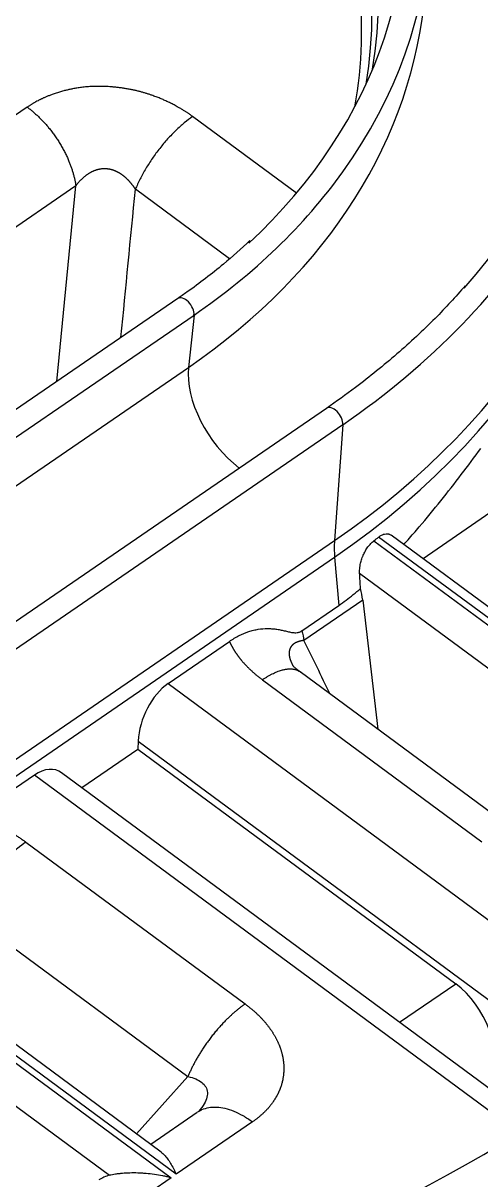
# Model space of a CAD drawing. Header units: millimetres. Extents: x -1286 to 291, y 5350 to 5880.
# Drawn here: x 161.9 to 180.33, y 5628.57 to 5675.17 of the extents above; entities that cross this region are included whole.
import ezdxf

# ---------------------------------------------------------------- set-up
doc = ezdxf.new("R2010")
doc.units = ezdxf.units.MM
doc.layers.add('粗实线层', color=7, linetype='Continuous', lineweight=35)

msp = doc.modelspace()

# ---------------------------------------------------------------- linework, layer by layer
at = {"layer": '粗实线层', "lineweight": 25}
for p, q in [((162.062, 5671.789), (153.966, 5666.232)), ((172.902, 5668.323), (168.724, 5671.409)), ((164.02, 5668.619), (155.924, 5663.061)), ((163.254, 5660.735), (164.02, 5668.619)), ((170.209, 5665.682), (166.418, 5668.482)), ((168.121, 5664.076), (149.249, 5651.121)), ((149.906, 5650.456), (168.778, 5663.41)), ((168.778, 5663.41), (168.557, 5661.303)), ((149.686, 5648.348), (168.557, 5661.303)), ((174.107, 5659.652), (155.235, 5646.698)), ((174.77, 5658.994), (155.898, 5646.039)), ((174.77, 5658.994), (174.434, 5654.323)), ((181.297, 5655.857), (178, 5653.593)), ((189.704, 5644.948), (176.719, 5654.539)), ((155.563, 5641.368), (174.434, 5654.323)), ((176.02, 5654.317), (190.096, 5643.919)), ((190.299, 5644.058), (176.21, 5654.465)), ((155.57, 5640.702), (174.441, 5653.657)), ((174.441, 5653.657), (174.609, 5651.71)), ((175.447, 5653.009), (187.62, 5644.018)), ((173.122, 5650.689), (174.609, 5651.71)), ((175.57, 5651.925), (173.201, 5650.299)), ((175.57, 5651.925), (176.175, 5646.727)), ((167.736, 5648.566), (170.204, 5650.261)), ((181.879, 5642.513), (173.048, 5649.037)), ((167.736, 5648.566), (187.257, 5634.146)), ((171.532, 5648.715), (180.364, 5642.192)), ((166.529, 5646.245), (166.514, 5645.92)), ((166.529, 5646.245), (185.863, 5631.963)), ((164.255, 5644.37), (166.514, 5645.92)), ((166.514, 5645.92), (179.315, 5636.464)), ((162.355, 5644.873), (159.887, 5643.178)), ((181.877, 5630.452), (162.355, 5644.873)), ((182.898, 5630.599), (163.444, 5644.969)), ((162.007, 5642.176), (170.838, 5635.653)), ((168.057, 5628.79), (153.981, 5639.188)), ((167.462, 5629.68), (154.551, 5639.217)), ((159.701, 5639.249), (168.533, 5632.725)), ((153.766, 5639.058), (167.855, 5628.651)), ((153.113, 5637.809), (165.378, 5628.749)), ((177.057, 5634.913), (179.315, 5636.464)), ((166.466, 5630.416), (168.533, 5632.725)), ((168.912, 5631.284), (167.035, 5629.996)), ((171.128, 5630.898), (168.057, 5628.79)), ((167.855, 5628.651), (163.032, 5625.34))]:
    msp.add_line(p, q, dxfattribs=at)
for centre, major_axis, ratio, start_param, end_param in [((118.501, 5677.009), (100.383, -17.515), 0.699163, 5.912318, 8.305403), ((118.501, 5677.009), (100.021, -17.452), 0.699163, 5.913241, 8.303431), ((118.501, 5677.009), (-100.383, 17.515), 0.699163, 6.161367, 8.554451), ((118.501, 5677.009), (100.021, -17.452), 0.699163, 3.021746, 5.411936), ((141.644, 5681.183), (-42.961, 7.496), 0.699163, 3.113923, 4.091792), ((141.311, 5679.27), (34.644, -6.045), 0.699163, 0.003697, 0.9502), ((141.199, 5678.632), (34.49, -6.018), 0.699163, 0.004261, 0.9502), ((141.995, 5683.194), (-36.067, 6.293), 0.699163, 2.816698, 3.63447), ((141.995, 5683.191), (43.137, -7.527), 0.699163, 5.882427, 6.592893), ((141.996, 5683.2), (-35.076, 6.12), 0.699163, 2.654072, 3.422437), ((141.068, 5677.878), (34.208, -5.969), 0.699163, 6.278898, 6.70115), ((141.644, 5681.183), (-36.242, 6.324), 0.699163, 2.520996, 3.202648), ((141.134, 5678.26), (-44.853, 7.826), 0.699163, 2.520996, 3.289434), ((141.237, 5678.845), (-44.706, 7.8), 0.699163, 2.520996, 3.233475), ((141.995, 5683.194), (-36.067, 6.293), 0.699163, 2.520996, 2.816698), ((141.997, 5683.203), (44.134, -7.701), 0.699163, 5.662589, 6.017343), ((168.406, 5663.66), (0.285, -0.415), 0.581644, 0.598788, 3.141548), ((171.078, 5659.61), (1.934, -2.817), 0.581644, 3.74038, 5.226105), ((118.436, 5676.636), (-100.877, 17.602), 0.699163, 0.472789, 2.271266), ((174.394, 5659.234), (-0.287, 0.419), 0.581644, 3.771622, 6.283148), ((117.572, 5671.681), (-100.514, 17.538), 0.699163, 0.473596, 2.412968), ((178.152, 5651.95), (-2.844, 4.143), 0.581644, 0.63003, 0.798284), ((141.068, 5677.878), (-44.996, 7.851), 0.699163, 2.572722, 2.579341), ((173.192, 5652.814), (1.759, -2.693), 0.605858, 0.881996, 1.049332), ((167.883, 5646.86), (-0.798, -1.885), 0.58136, 3.879857, 5.276121), ((162.502, 5643.166), (-0.798, -1.885), 0.58136, 3.002982, 3.879857), ((123.545, 5677.375), (-82.27, 14.355), 0.699163, 0.998253, 2.472942), ((178.588, 5634.095), (1.341, -2.718), 0.69755, 0.636757, 2.207553), ((123.443, 5676.79), (-83.245, 14.525), 0.699163, 0.998253, 2.472942), ((166.733, 5625.888), (1.759, -2.693), 0.605858, 2.918808, 3.155489)]:
    msp.add_ellipse(centre, major_axis=major_axis, ratio=ratio, start_param=start_param, end_param=end_param, dxfattribs=at)
for points, degree, knots in [([(168.724, 5671.409), (168.715, 5671.416), (168.695, 5671.431), (168.665, 5671.453), (168.632, 5671.476), (168.597, 5671.501), (168.559, 5671.527), (168.519, 5671.555), (168.476, 5671.583), (168.43, 5671.613), (168.382, 5671.644), (168.31, 5671.689), (168.218, 5671.744), (168.112, 5671.804), (168.02, 5671.854), (167.939, 5671.896), (167.866, 5671.934), (167.794, 5671.97), (167.72, 5672.005), (167.645, 5672.04), (167.569, 5672.075), (167.491, 5672.109), (167.412, 5672.142), (167.331, 5672.174), (167.249, 5672.206), (167.165, 5672.237), (167.071, 5672.27), (166.966, 5672.306), (166.849, 5672.343), (166.729, 5672.379), (166.605, 5672.413), (166.478, 5672.445), (166.347, 5672.476), (166.204, 5672.505), (166.053, 5672.533), (165.896, 5672.558), (165.745, 5672.578), (165.6, 5672.593), (165.461, 5672.605), (165.347, 5672.613), (165.254, 5672.617), (165.177, 5672.621), (165.094, 5672.624), (165.004, 5672.626), (164.909, 5672.626), (164.807, 5672.625), (164.699, 5672.622), (164.585, 5672.616), (164.436, 5672.606), (164.26, 5672.587), (164.067, 5672.559), (163.896, 5672.528), (163.745, 5672.496), (163.625, 5672.468), (163.528, 5672.444), (163.447, 5672.422), (163.362, 5672.398), (163.274, 5672.371), (163.164, 5672.335), (163.041, 5672.29), (162.913, 5672.24), (162.817, 5672.2), (162.747, 5672.169), (162.7, 5672.147), (162.66, 5672.128), (162.626, 5672.112), (162.592, 5672.096), (162.55, 5672.075), (162.489, 5672.044), (162.431, 5672.014), (162.381, 5671.986), (162.346, 5671.966), (162.309, 5671.945), (162.271, 5671.923), (162.231, 5671.899), (162.191, 5671.874), (162.149, 5671.847), (162.106, 5671.819), (162.077, 5671.799), (162.062, 5671.789)], 3, [0, 0, 0, 0, 0.005135, 0.010651, 0.016547, 0.022825, 0.029484, 0.036526, 0.043951, 0.051759, 0.059952, 0.068529, 0.088308, 0.10555, 0.120248, 0.1324, 0.143498, 0.154703, 0.166018, 0.177441, 0.188976, 0.200623, 0.212383, 0.224256, 0.236242, 0.24834, 0.260547, 0.276693, 0.293196, 0.310057, 0.327276, 0.344856, 0.362799, 0.381103, 0.403086, 0.424251, 0.444591, 0.464105, 0.482791, 0.500651, 0.51011, 0.520439, 0.531641, 0.543714, 0.55666, 0.570477, 0.585165, 0.60072, 0.61714, 0.646967, 0.674194, 0.698828, 0.720872, 0.740333, 0.751799, 0.763989, 0.7769, 0.79053, 0.804879, 0.828211, 0.848946, 0.867093, 0.876072, 0.884007, 0.890898, 0.896748, 0.901556, 0.908321, 0.91894, 0.933404, 0.939472, 0.945875, 0.95261, 0.959679, 0.96708, 0.974813, 0.982878, 0.991274, 1, 1, 1, 1]), ([(168.724, 5671.409), (168.613, 5671.333), (168.5, 5671.247), (168.273, 5671.06), (168.16, 5670.959), (167.935, 5670.742), (167.824, 5670.626), (167.607, 5670.385), (167.501, 5670.259), (167.296, 5669.998), (167.197, 5669.864), (167.009, 5669.591), (166.92, 5669.453), (166.754, 5669.174), (166.677, 5669.034), (166.537, 5668.755), (166.474, 5668.617), (166.418, 5668.482)], 3, [0, 0, 0, 0, 0.125, 0.125, 0.25, 0.25, 0.375, 0.375, 0.5, 0.5, 0.625, 0.625, 0.75, 0.75, 0.875, 0.875, 1, 1, 1, 1]), ([(166.418, 5668.482), (166.414, 5668.489), (166.405, 5668.503), (166.391, 5668.523), (166.377, 5668.543), (166.364, 5668.563), (166.35, 5668.583), (166.336, 5668.603), (166.322, 5668.622), (166.307, 5668.641), (166.293, 5668.659), (166.279, 5668.678), (166.264, 5668.696), (166.249, 5668.714), (166.235, 5668.731), (166.22, 5668.749), (166.205, 5668.766), (166.19, 5668.783), (166.175, 5668.799), (166.16, 5668.816), (166.145, 5668.832), (166.13, 5668.847), (166.114, 5668.863), (166.099, 5668.878), (166.084, 5668.893), (166.068, 5668.908), (166.053, 5668.922), (166.037, 5668.936), (166.021, 5668.95), (166.005, 5668.964), (165.99, 5668.977), (165.974, 5668.99), (165.958, 5669.003), (165.942, 5669.016), (165.926, 5669.028), (165.91, 5669.04), (165.894, 5669.052), (165.878, 5669.063), (165.861, 5669.075), (165.845, 5669.086), (165.829, 5669.096), (165.813, 5669.107), (165.796, 5669.117), (165.78, 5669.127), (165.764, 5669.136), (165.747, 5669.146), (165.731, 5669.155), (165.714, 5669.164), (165.698, 5669.172), (165.681, 5669.18), (165.665, 5669.188), (165.648, 5669.196), (165.632, 5669.204), (165.615, 5669.211), (165.598, 5669.218), (165.582, 5669.224), (165.565, 5669.231), (165.549, 5669.237), (165.532, 5669.243), (165.515, 5669.248), (165.499, 5669.254), (165.482, 5669.259), (165.466, 5669.264), (165.449, 5669.268), (165.432, 5669.272), (165.416, 5669.276), (165.399, 5669.28), (165.383, 5669.284), (165.366, 5669.287), (165.349, 5669.29), (165.333, 5669.292), (165.316, 5669.295), (165.3, 5669.297), (165.283, 5669.299), (165.267, 5669.3), (165.25, 5669.302), (165.229, 5669.303), (165.203, 5669.304), (165.172, 5669.304), (165.141, 5669.304), (165.11, 5669.302), (165.078, 5669.3), (165.047, 5669.297), (165.015, 5669.292), (164.984, 5669.287), (164.953, 5669.281), (164.921, 5669.274), (164.889, 5669.266), (164.858, 5669.257), (164.826, 5669.247), (164.795, 5669.236), (164.763, 5669.224), (164.732, 5669.211), (164.7, 5669.198), (164.669, 5669.183), (164.638, 5669.168), (164.606, 5669.151), (164.575, 5669.133), (164.544, 5669.115), (164.513, 5669.096), (164.483, 5669.075), (164.452, 5669.054), (164.422, 5669.032), (164.391, 5669.008), (164.361, 5668.984), (164.331, 5668.959), (164.302, 5668.933), (164.272, 5668.906), (164.243, 5668.878), (164.214, 5668.849), (164.185, 5668.819), (164.157, 5668.788), (164.129, 5668.756), (164.101, 5668.723), (164.074, 5668.689), (164.046, 5668.654), (164.029, 5668.631), (164.02, 5668.619)], 3, [0, 0, 0, 0, 0.008389, 0.016721, 0.024996, 0.033214, 0.041375, 0.04948, 0.05753, 0.065524, 0.073462, 0.081346, 0.089175, 0.09695, 0.104671, 0.112339, 0.119954, 0.127517, 0.135027, 0.142485, 0.149892, 0.157247, 0.164553, 0.171808, 0.179014, 0.18617, 0.193278, 0.200337, 0.207349, 0.214313, 0.221231, 0.228103, 0.234928, 0.241709, 0.248445, 0.255138, 0.261786, 0.268392, 0.274956, 0.281478, 0.287959, 0.2944, 0.300801, 0.307163, 0.313486, 0.319772, 0.326021, 0.332233, 0.33841, 0.344552, 0.35066, 0.356735, 0.362777, 0.368787, 0.374766, 0.380715, 0.386635, 0.392526, 0.39839, 0.404226, 0.410037, 0.415823, 0.421584, 0.427322, 0.433038, 0.438732, 0.444406, 0.450061, 0.455696, 0.461314, 0.466916, 0.472502, 0.478073, 0.48363, 0.489175, 0.494708, 0.50023, 0.510587, 0.520984, 0.531428, 0.541926, 0.552484, 0.563109, 0.573806, 0.584582, 0.595443, 0.606395, 0.617442, 0.628592, 0.639849, 0.651219, 0.662706, 0.674316, 0.686053, 0.697921, 0.709927, 0.722073, 0.734364, 0.746804, 0.759397, 0.772146, 0.785055, 0.798128, 0.811369, 0.824779, 0.838363, 0.852123, 0.866062, 0.880183, 0.894489, 0.908982, 0.923664, 0.938538, 0.953607, 0.968872, 0.984336, 1, 1, 1, 1]), ([(171.028, 5666.413), (170.687, 5666.087), (169.885, 5665.369), (168.884, 5664.607), (168.246, 5664.162), (168.121, 5664.076)], 3, [0, 0, 0, 0, 0.389515, 0.880942, 1, 1, 1, 1]), ([(179.701, 5664.594), (179.315, 5664.145), (178.446, 5663.203), (176.971, 5661.831), (175.489, 5660.633), (174.506, 5659.926), (174.107, 5659.652)], 3, [0, 0, 0, 0, 0.246923, 0.530539, 0.813965, 1, 1, 1, 1]), ([(173.327, 5612.382), (172.725, 5612.156), (170.964, 5611.514), (167.991, 5610.521), (164.376, 5609.453), (160.684, 5608.497), (156.921, 5607.657), (153.093, 5606.932), (149.207, 5606.324), (145.269, 5605.834), (141.285, 5605.464), (137.263, 5605.213), (133.21, 5605.082), (129.132, 5605.072), (125.035, 5605.182), (120.927, 5605.412), (116.816, 5605.762), (112.707, 5606.232), (108.607, 5606.819), (104.524, 5607.525), (100.465, 5608.346), (96.435, 5609.283), (92.443, 5610.332), (88.495, 5611.494), (84.597, 5612.764), (80.756, 5614.143), (76.978, 5615.626), (73.27, 5617.212), (69.638, 5618.898), (66.089, 5620.681), (62.627, 5622.558), (59.259, 5624.526), (55.991, 5626.581), (52.828, 5628.72), (49.776, 5630.94), (46.838, 5633.237), (44.022, 5635.606), (41.33, 5638.044), (38.768, 5640.546), (36.34, 5643.109), (34.05, 5645.729), (31.901, 5648.4), (29.898, 5651.118), (28.043, 5653.878), (26.343, 5656.678), (24.984, 5659.144), (24.237, 5660.683), (23.965, 5661.27)], 3, [0, 0, 0, 0, 0.011907, 0.03456, 0.057214, 0.079868, 0.102523, 0.125177, 0.147832, 0.170486, 0.193142, 0.215797, 0.238453, 0.261109, 0.283765, 0.306422, 0.329078, 0.351735, 0.374392, 0.397049, 0.419705, 0.442362, 0.465019, 0.487675, 0.510331, 0.532987, 0.555642, 0.578298, 0.600952, 0.623607, 0.64626, 0.668914, 0.691567, 0.714219, 0.736872, 0.759524, 0.782176, 0.804829, 0.827481, 0.850134, 0.872788, 0.895443, 0.918099, 0.940757, 0.963418, 0.986081, 1, 1, 1, 1]), ([(177.228, 5654.166), (177.286, 5654.23), (177.343, 5654.294), (177.551, 5654.53), (177.701, 5654.704), (178.145, 5655.226), (178.434, 5655.576), (178.998, 5656.279), (179.273, 5656.632), (179.81, 5657.336), (180.073, 5657.688), (180.328, 5658.039)], 3, [0, 0, 0, 0, 0.050687, 0.050687, 0.186303, 0.186303, 0.457535, 0.457535, 0.728768, 0.728768, 1, 1, 1, 1]), ([(22.562, 5655.117), (22.656, 5654.915), (23.211, 5653.749), (24.372, 5651.645), (26.058, 5648.812), (27.909, 5646.019), (29.907, 5643.269), (32.051, 5640.566), (34.338, 5637.915), (36.764, 5635.321), (39.324, 5632.787), (42.014, 5630.318), (44.831, 5627.919), (47.769, 5625.592), (50.822, 5623.342), (53.987, 5621.173), (57.258, 5619.088), (60.63, 5617.091), (64.096, 5615.185), (67.65, 5613.373), (71.289, 5611.658), (75.004, 5610.044), (78.789, 5608.532), (82.64, 5607.125), (86.548, 5605.825), (90.508, 5604.636), (94.514, 5603.558), (98.557, 5602.593), (102.632, 5601.743), (106.732, 5601.01), (110.85, 5600.395), (114.98, 5599.898), (119.113, 5599.52), (123.244, 5599.263), (127.366, 5599.127), (131.471, 5599.111), (135.554, 5599.216), (139.606, 5599.442), (143.622, 5599.788), (147.595, 5600.253), (151.518, 5600.838), (155.384, 5601.541), (159.188, 5602.361), (162.922, 5603.296), (166.581, 5604.346), (170.158, 5605.508), (173.648, 5606.78), (177.045, 5608.16), (180.343, 5609.647), (182.742, 5610.842), (184.048, 5611.533), (184.311, 5611.674)], 3, [0, 0, 0, 0, 0.00439, 0.025442, 0.046497, 0.067556, 0.088618, 0.109682, 0.130748, 0.151816, 0.172885, 0.193955, 0.215025, 0.236096, 0.257168, 0.278239, 0.29931, 0.320382, 0.341453, 0.362524, 0.383594, 0.404664, 0.425734, 0.446804, 0.467874, 0.488943, 0.510013, 0.531082, 0.552151, 0.57322, 0.594289, 0.615358, 0.636428, 0.657497, 0.678567, 0.699637, 0.720707, 0.741778, 0.762849, 0.78392, 0.804992, 0.826064, 0.847136, 0.868209, 0.889282, 0.910356, 0.931429, 0.952502, 0.973575, 0.994648, 1, 1, 1, 1]), ([(176.21, 5654.465), (176.252, 5654.497), (176.292, 5654.524), (176.353, 5654.555), (176.374, 5654.564), (176.404, 5654.575), (176.414, 5654.579), (176.434, 5654.585), (176.444, 5654.587), (176.493, 5654.598), (176.531, 5654.601), (176.576, 5654.597), (176.585, 5654.596), (176.602, 5654.593), (176.611, 5654.591), (176.637, 5654.584), (176.653, 5654.578), (176.686, 5654.562), (176.702, 5654.552), (176.718, 5654.541)], 3, [0, 0, 0, 0, 0.22041, 0.22041, 0.330615, 0.330615, 0.385717, 0.385717, 0.44082, 0.44082, 0.661229, 0.661229, 0.716332, 0.716332, 0.771434, 0.771434, 0.881639, 0.881639, 1, 1, 1, 1]), ([(175.447, 5653.009), (175.444, 5653.064), (175.445, 5653.121), (175.452, 5653.21), (175.455, 5653.24), (175.461, 5653.285), (175.464, 5653.3), (175.469, 5653.331), (175.472, 5653.347), (175.487, 5653.424), (175.503, 5653.486), (175.533, 5653.578), (175.543, 5653.609), (175.56, 5653.656), (175.566, 5653.671), (175.579, 5653.702), (175.585, 5653.717), (175.618, 5653.792), (175.647, 5653.85), (175.695, 5653.934), (175.712, 5653.962), (175.746, 5654.016), (175.764, 5654.042), (175.819, 5654.117), (175.857, 5654.163), (175.917, 5654.226), (175.937, 5654.246), (175.978, 5654.283), (175.999, 5654.301), (176.02, 5654.317)], 3, [0, 0, 0, 0, 0.125, 0.125, 0.1875, 0.1875, 0.21875, 0.21875, 0.25, 0.25, 0.375, 0.375, 0.4375, 0.4375, 0.46875, 0.46875, 0.5, 0.5, 0.625, 0.625, 0.6875, 0.6875, 0.75, 0.75, 0.875, 0.875, 0.9375, 0.9375, 1, 1, 1, 1]), ([(170.204, 5650.261), (170.335, 5650.35), (170.465, 5650.428), (170.724, 5650.559), (170.853, 5650.612), (171.013, 5650.666), (171.046, 5650.676), (171.11, 5650.695), (171.142, 5650.703), (171.237, 5650.727), (171.426, 5650.766), (171.608, 5650.78), (171.787, 5650.78), (171.845, 5650.778), (171.962, 5650.77), (172.02, 5650.764), (172.134, 5650.747), (172.191, 5650.738), (172.303, 5650.716), (172.359, 5650.703), (172.471, 5650.678), (172.526, 5650.664), (172.61, 5650.645), (172.638, 5650.639), (172.694, 5650.628), (172.723, 5650.623), (172.78, 5650.616), (172.809, 5650.613), (172.868, 5650.611), (172.898, 5650.611), (172.945, 5650.617), (172.961, 5650.62), (172.992, 5650.627), (173.008, 5650.632), (173.04, 5650.644), (173.057, 5650.651), (173.081, 5650.664), (173.089, 5650.668), (173.106, 5650.678), (173.114, 5650.684), (173.122, 5650.689)], 3, [0, 0, 0, 0, 0.125, 0.125, 0.25, 0.25, 0.28125, 0.28125, 0.3125, 0.3125, 0.375, 0.5, 0.5, 0.5625, 0.5625, 0.625, 0.625, 0.6875, 0.6875, 0.75, 0.75, 0.8125, 0.8125, 0.84375, 0.84375, 0.875, 0.875, 0.90625, 0.90625, 0.9375, 0.9375, 0.953125, 0.953125, 0.96875, 0.96875, 0.984375, 0.984375, 0.992187, 0.992187, 1, 1, 1, 1]), ([(173.201, 5650.299), (173.195, 5650.298), (173.184, 5650.297), (173.168, 5650.295), (173.152, 5650.292), (173.136, 5650.29), (173.12, 5650.287), (173.105, 5650.284), (173.089, 5650.281), (173.074, 5650.278), (173.06, 5650.274), (173.045, 5650.271), (173.031, 5650.267), (173.017, 5650.263), (173.003, 5650.259), (172.989, 5650.255), (172.976, 5650.25), (172.963, 5650.246), (172.95, 5650.241), (172.938, 5650.236), (172.925, 5650.231), (172.913, 5650.226), (172.901, 5650.22), (172.89, 5650.215), (172.878, 5650.209), (172.867, 5650.204), (172.856, 5650.198), (172.845, 5650.191), (172.835, 5650.185), (172.825, 5650.179), (172.815, 5650.172), (172.805, 5650.166), (172.795, 5650.159), (172.786, 5650.152), (172.777, 5650.145), (172.768, 5650.138), (172.76, 5650.13), (172.752, 5650.123), (172.743, 5650.115), (172.736, 5650.108), (172.728, 5650.1), (172.721, 5650.092), (172.714, 5650.084), (172.707, 5650.075), (172.7, 5650.067), (172.694, 5650.059), (172.687, 5650.05), (172.681, 5650.041), (172.676, 5650.032), (172.67, 5650.024), (172.665, 5650.014), (172.66, 5650.005), (172.655, 5649.996), (172.651, 5649.987), (172.646, 5649.977), (172.642, 5649.968), (172.638, 5649.958), (172.635, 5649.948), (172.631, 5649.938), (172.628, 5649.928), (172.625, 5649.918), (172.623, 5649.908), (172.62, 5649.897), (172.618, 5649.887), (172.616, 5649.876), (172.614, 5649.866), (172.612, 5649.855), (172.611, 5649.844), (172.61, 5649.833), (172.609, 5649.822), (172.608, 5649.811), (172.608, 5649.8), (172.608, 5649.788), (172.607, 5649.777), (172.608, 5649.765), (172.608, 5649.754), (172.609, 5649.739), (172.61, 5649.72), (172.613, 5649.697), (172.616, 5649.674), (172.62, 5649.65), (172.625, 5649.626), (172.631, 5649.602), (172.637, 5649.577), (172.644, 5649.552), (172.652, 5649.526), (172.661, 5649.5), (172.671, 5649.474), (172.681, 5649.447), (172.692, 5649.42), (172.705, 5649.393), (172.717, 5649.365), (172.731, 5649.337), (172.741, 5649.318), (172.746, 5649.308), (172.746, 5649.307)], 3, [0, 0, 0, 0, 0.012218, 0.024353, 0.036405, 0.048374, 0.06026, 0.072065, 0.083788, 0.095431, 0.106993, 0.118475, 0.129877, 0.141201, 0.152447, 0.163615, 0.174705, 0.185719, 0.196657, 0.207519, 0.218307, 0.22902, 0.23966, 0.250227, 0.260721, 0.271144, 0.281496, 0.291777, 0.301989, 0.312133, 0.322208, 0.332216, 0.342157, 0.352033, 0.361844, 0.371591, 0.381274, 0.390895, 0.400455, 0.409954, 0.419393, 0.428773, 0.438096, 0.447361, 0.456571, 0.465726, 0.474827, 0.483875, 0.492871, 0.501817, 0.510712, 0.51956, 0.52836, 0.537113, 0.545821, 0.554486, 0.563107, 0.571688, 0.580227, 0.588728, 0.597191, 0.605617, 0.614008, 0.622366, 0.63069, 0.638984, 0.647247, 0.655483, 0.663691, 0.671873, 0.680031, 0.688166, 0.69628, 0.704374, 0.71245, 0.720508, 0.728551, 0.743635, 0.758778, 0.773989, 0.789279, 0.804656, 0.82013, 0.83571, 0.851404, 0.867222, 0.883172, 0.899263, 0.915502, 0.931897, 0.948456, 0.965186, 0.982095, 0.999189, 1, 1, 1, 1]), ([(170.204, 5650.261), (170.208, 5650.253), (170.215, 5650.236), (170.227, 5650.212), (170.239, 5650.187), (170.251, 5650.163), (170.264, 5650.138), (170.276, 5650.113), (170.29, 5650.088), (170.303, 5650.063), (170.317, 5650.038), (170.331, 5650.012), (170.346, 5649.987), (170.361, 5649.962), (170.376, 5649.936), (170.392, 5649.91), (170.408, 5649.885), (170.424, 5649.859), (170.441, 5649.833), (170.458, 5649.807), (170.475, 5649.781), (170.493, 5649.755), (170.512, 5649.729), (170.53, 5649.703), (170.549, 5649.677), (170.569, 5649.651), (170.589, 5649.624), (170.609, 5649.598), (170.629, 5649.572), (170.65, 5649.545), (170.672, 5649.519), (170.694, 5649.492), (170.722, 5649.458), (170.758, 5649.417), (170.801, 5649.369), (170.845, 5649.321), (170.889, 5649.274), (170.935, 5649.228), (170.981, 5649.182), (171.028, 5649.136), (171.076, 5649.092), (171.124, 5649.047), (171.173, 5649.004), (171.223, 5648.961), (171.273, 5648.918), (171.324, 5648.877), (171.375, 5648.835), (171.427, 5648.795), (171.479, 5648.754), (171.515, 5648.728), (171.532, 5648.715)], 3, [0, 0, 0, 0, 0.014269, 0.028626, 0.043071, 0.057604, 0.072225, 0.086935, 0.101732, 0.116617, 0.131589, 0.146649, 0.161797, 0.177031, 0.192352, 0.207759, 0.223252, 0.238831, 0.254496, 0.270245, 0.286079, 0.301997, 0.318, 0.334086, 0.350258, 0.366514, 0.382856, 0.399282, 0.415795, 0.432393, 0.449076, 0.465846, 0.482701, 0.513932, 0.545067, 0.576105, 0.607046, 0.637888, 0.66863, 0.699271, 0.729809, 0.760242, 0.790569, 0.820792, 0.850912, 0.880931, 0.910849, 0.940666, 0.970383, 1, 1, 1, 1]), ([(159.887, 5643.178), (160.469, 5643.026), (161.004, 5642.773), (161.543, 5642.519), (162.007, 5642.176)], 2, [0, 0, 0, 0.5, 0.5, 1, 1, 1]), ([(162.007, 5642.176), (161.896, 5642.1), (161.783, 5642.014), (161.557, 5641.827), (161.443, 5641.725), (161.219, 5641.509), (161.107, 5641.393), (160.89, 5641.152), (160.784, 5641.026), (160.579, 5640.765), (160.48, 5640.631), (160.292, 5640.358), (160.203, 5640.219), (160.037, 5639.941), (159.96, 5639.8), (159.82, 5639.522), (159.757, 5639.384), (159.701, 5639.249)], 3, [0, 0, 0, 0, 0.125, 0.125, 0.25, 0.25, 0.375, 0.375, 0.5, 0.5, 0.625, 0.625, 0.75, 0.75, 0.875, 0.875, 1, 1, 1, 1]), ([(170.838, 5635.653), (171.202, 5635.384), (171.488, 5635.083), (171.766, 5634.789), (171.963, 5634.472), (172.157, 5634.161), (172.265, 5633.837), (172.372, 5633.516), (172.411, 5632.873), (172.273, 5632.249), (172.116, 5631.957), (171.956, 5631.661), (171.711, 5631.397), (171.461, 5631.127), (171.128, 5630.898)], 2, [0, 0, 0, 0.125, 0.125, 0.25, 0.25, 0.375, 0.375, 0.5, 0.625, 0.75, 0.75, 0.875, 0.875, 1, 1, 1]), ([(168.533, 5632.725), (168.647, 5632.702), (168.753, 5632.672), (168.94, 5632.594), (169.023, 5632.548), (169.159, 5632.439), (169.213, 5632.377), (169.288, 5632.24), (169.31, 5632.165), (169.32, 5632.004), (169.308, 5631.919), (169.251, 5631.743), (169.206, 5631.652), (169.116, 5631.512), (169.08, 5631.463), (169.041, 5631.414)], 3, [0, 0, 0, 0, 0.153119, 0.153119, 0.306238, 0.306238, 0.459357, 0.459357, 0.612475, 0.612475, 0.765594, 0.765594, 0.918713, 0.918713, 1, 1, 1, 1]), ([(171.128, 5630.898), (171.006, 5630.988), (170.883, 5631.068), (170.637, 5631.21), (170.514, 5631.27), (170.27, 5631.37), (170.149, 5631.409), (169.914, 5631.465), (169.799, 5631.481), (169.577, 5631.491), (169.471, 5631.485), (169.269, 5631.45), (169.173, 5631.421), (169.043, 5631.362), (169.003, 5631.341), (168.964, 5631.318)], 3, [0, 0, 0, 0, 0.154685, 0.154685, 0.30937, 0.30937, 0.464055, 0.464055, 0.61874, 0.61874, 0.773425, 0.773425, 0.92811, 0.92811, 1, 1, 1, 1]), ([(167.453, 5629.687), (167.498, 5629.653), (167.54, 5629.615), (167.603, 5629.548), (167.625, 5629.523), (167.669, 5629.471), (167.69, 5629.444), (167.753, 5629.358), (167.793, 5629.296), (167.871, 5629.165), (167.91, 5629.095), (167.966, 5628.985), (167.993, 5628.929), (168.025, 5628.86), (168.039, 5628.83), (168.048, 5628.81), (168.053, 5628.8), (168.057, 5628.79)], 3, [0, 0, 0, 0, 0.186909, 0.186909, 0.288545, 0.288545, 0.390182, 0.390182, 0.593454, 0.593454, 0.796727, 0.796727, 0.898364, 0.949182, 0.974591, 0.974591, 1, 1, 1, 1]), ([(167.855, 5628.651), (167.841, 5628.655), (167.827, 5628.658), (167.799, 5628.665), (167.756, 5628.676), (167.658, 5628.699), (167.574, 5628.716), (167.405, 5628.749), (167.293, 5628.768), (167.069, 5628.799), (166.957, 5628.812), (166.79, 5628.826), (166.734, 5628.83), (166.624, 5628.836), (166.57, 5628.839), (166.408, 5628.844), (166.301, 5628.844), (166.094, 5628.839), (165.993, 5628.834), (165.871, 5628.823), (165.847, 5628.821), (165.799, 5628.816), (165.775, 5628.814), (165.706, 5628.806), (165.661, 5628.8), (165.574, 5628.787), (165.532, 5628.78), (165.452, 5628.765), (165.414, 5628.758), (165.378, 5628.749)], 3, [0, 0, 0, 0, 0.015625, 0.015625, 0.03125, 0.0625, 0.125, 0.125, 0.25, 0.25, 0.375, 0.375, 0.4375, 0.4375, 0.5, 0.5, 0.625, 0.625, 0.75, 0.75, 0.78125, 0.78125, 0.8125, 0.8125, 0.875, 0.875, 0.9375, 0.9375, 1, 1, 1, 1])]:
    msp.add_open_spline(points, degree=degree, knots=knots, dxfattribs=at)
for points, weights in [([(162.062, 5671.789), (163.102, 5671.021), (163.847, 5669.815), (164.02, 5668.619)], [1.10247002689, 0.965844889658, 0.965843324386, 1.10246533108]), ([(171.532, 5648.715), (172.175, 5649.156), (172.719, 5649.28), (173.049, 5649.036)], [1.1024700269, 1.0064759273, 0.977927407424, 1.01682446727]), ([(170.838, 5635.653), (169.885, 5634.999), (169.008, 5633.885), (168.533, 5632.725)], [1.10246777921, 0.965845437987, 0.965844073611, 1.10246368608])]:
    msp.add_rational_spline(points, weights, degree=3, dxfattribs=at)
for points, degree in [([(165.838, 5662.508), (166.031, 5664.5), (166.225, 5666.491), (166.418, 5668.482)], 3), ([(175.483, 5652.397), (175.477, 5652.499), (175.465, 5652.703), (175.453, 5652.907), (175.447, 5653.009)], 3), ([(174.609, 5651.71), (174.705, 5651.776), (174.898, 5651.914), (175.19, 5652.144), (175.385, 5652.31), (175.483, 5652.397)], 3), ([(173.122, 5650.689), (173.156, 5650.557), (173.182, 5650.426), (173.201, 5650.299)], 3), ([(174.263, 5648.139), (173.909, 5648.859), (173.555, 5649.579), (173.201, 5650.299)], 3), ([(173.079, 5649.014), (172.774, 5649.245), (172.745, 5649.309)], 2), ([(168.964, 5631.318), (168.947, 5631.307), (168.93, 5631.296), (168.913, 5631.285)], 3), ([(169.039, 5631.413), (168.958, 5631.313)], 1), ([(169.041, 5631.414), (169.017, 5631.383), (168.991, 5631.353), (168.964, 5631.323)], 3)]:
    msp.add_open_spline(points, degree=degree, dxfattribs=at)

doc.saveas('drawing.dxf')
